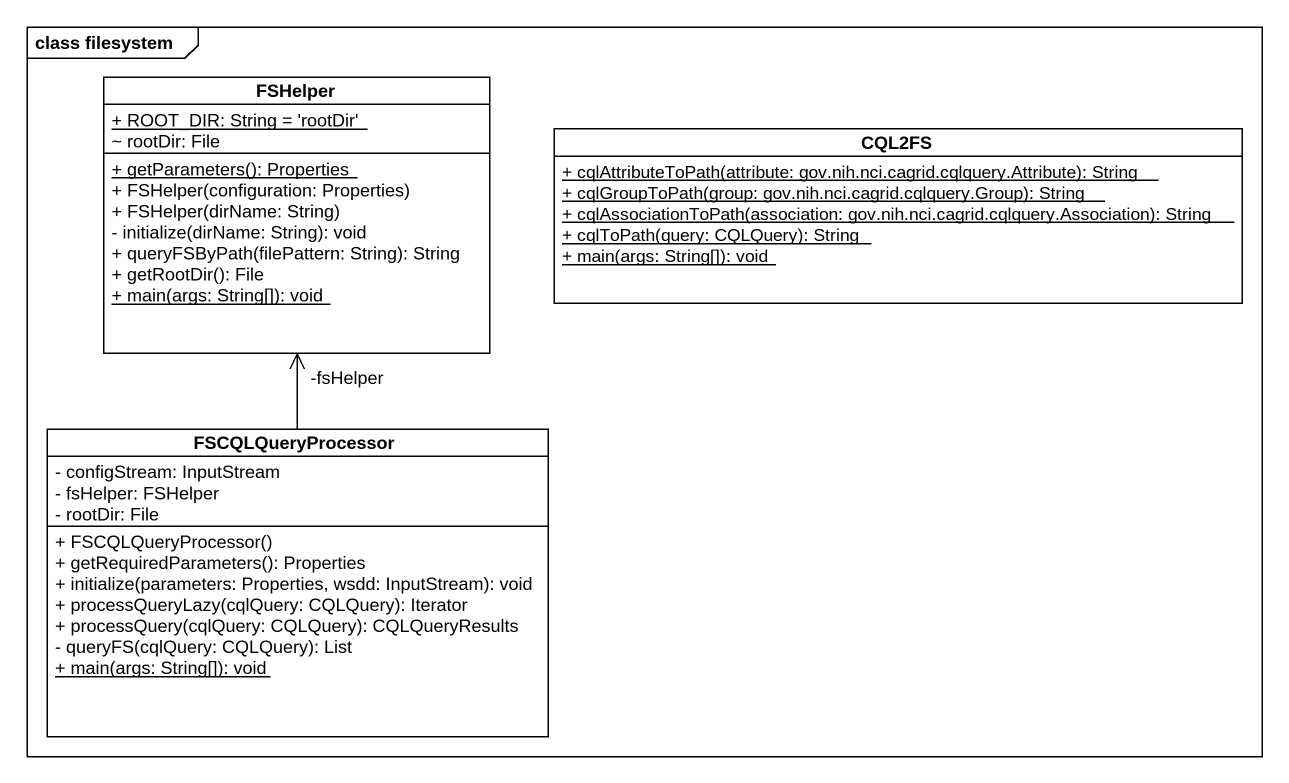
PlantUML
@startuml
mainframe class filesystem
hide circle
hide empty members
skinparam classAttributeIconSize 0
class FSHelper {
  {static} + ROOT_DIR: String = 'rootDir'
  ~ rootDir: File
  {static} + getParameters(): Properties
  + FSHelper(configuration: Properties)
  + FSHelper(dirName: String)
  - initialize(dirName: String): void
  + queryFSByPath(filePattern: String): String
  + getRootDir(): File
  {static} + main(args: String[]): void
}
class CQL2FS {
  {static} + cqlAttributeToPath(attribute: gov.nih.nci.cagrid.cqlquery.Attribute): String
  {static} + cqlGroupToPath(group: gov.nih.nci.cagrid.cqlquery.Group): String
  {static} + cqlAssociationToPath(association: gov.nih.nci.cagrid.cqlquery.Association): String
  {static} + cqlToPath(query: CQLQuery): String
  {static} + main(args: String[]): void
}
class FSCQLQueryProcessor {
  - configStream: InputStream
  - fsHelper: FSHelper
  - rootDir: File
  + FSCQLQueryProcessor()
  + getRequiredParameters(): Properties
  + initialize(parameters: Properties, wsdd: InputStream): void
  + processQueryLazy(cqlQuery: CQLQuery): Iterator
  + processQuery(cqlQuery: CQLQuery): CQLQueryResults
  - queryFS(cqlQuery: CQLQuery): List
  {static} + main(args: String[]): void
}
FSCQLQueryProcessor -up-> "-fsHelper" FSHelper
@enduml
